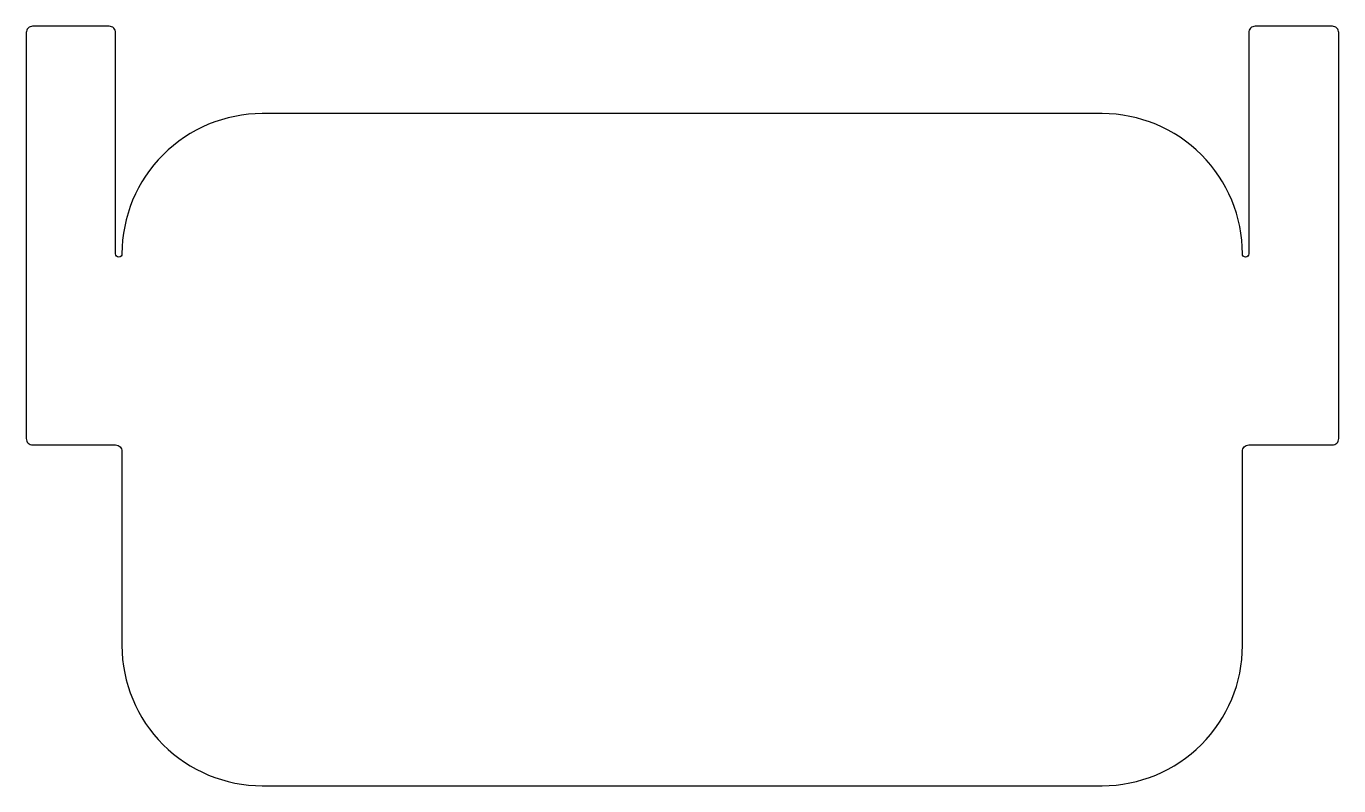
# Model space of a CAD drawing. Header units: millimetres. Extents: x -5 to 98, y -55 to 5.
import ezdxf

# ---------------------------------------------------------------- set-up
doc = ezdxf.new("R2010")
doc.units = ezdxf.units.MM
doc.layers.get('0').update_dxf_attribs({"linetype": 'CONTINUOUS'})

msp = doc.modelspace()

# ---------------------------------------------------------------- linework, layer by layer
msp.add_lwpolyline([(14.02, -55.12), (79.92, -55.12, 0.414214), (90.92, -44.12), (90.92, -28.87, -0.414214), (91.42, -28.37), (97.98, -28.37, 0.414214), (98.48, -27.87), (98.48, 4, 0.414214), (97.98, 4.5), (91.92, 4.5, 0.414214), (91.42, 4), (91.42, -13.37, -1), (90.92, -13.37, 0.414214), (79.92, -2.36), (14.02, -2.36, 0.414214), (3.01, -13.37, -1), (2.51, -13.37), (2.51, 4, 0.414214), (2.01, 4.5), (-4, 4.5, 0.414214), (-4.5, 4), (-4.5, -27.87, 0.414214), (-4, -28.37), (2.51, -28.37, -0.414214), (3.01, -28.87), (3.01, -44.12, 0.414214)], format="xyb", close=True)

doc.saveas('drawing.dxf')
